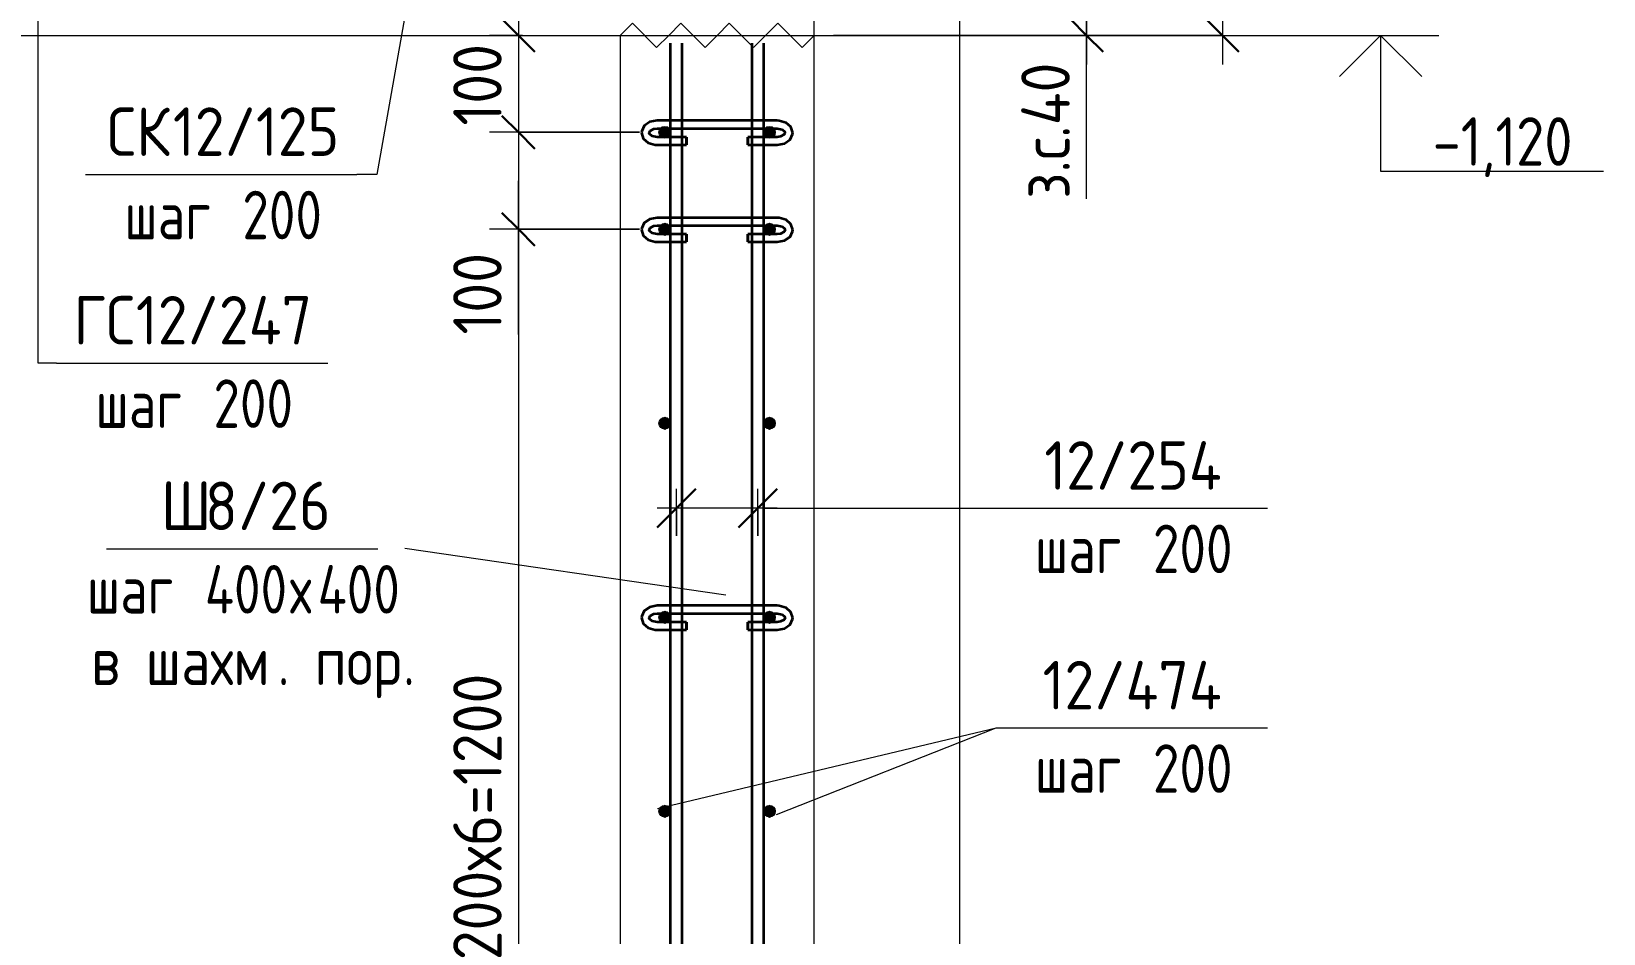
# Model space of a CAD drawing. Header units: millimetres. Extents: x 2384 to 38512, y -3571 to 48684.
# Drawn here: x 9595 to 11217, y -2046 to -1116 of the extents above; entities that cross this region are included whole.
import ezdxf

# ---------------------------------------------------------------- set-up
doc = ezdxf.new("R2010")
doc.units = ezdxf.units.MM
doc.linetypes.add('01 Штриховая _2 мм_', pattern=[3, 2, -1])
for name, color, linetype, lineweight in [('AA_Dim', 7, 'Continuous', 9), ('AA_Dim-20', 7, 'Continuous', 9), ('AA_Oformlenie', 7, 'Continuous', 9), ('AA_Vinoska', 7, 'Continuous', 9), ('AA_Visotnaya otmetka', 7, 'Continuous', 9), ('AF_Lestnica', 7, '01 Штриховая _2 мм_', 9), ('AF_Stena_Опалубка', 253, 'Continuous', 20), ('Gen_Text', 7, 'Continuous', 9), ('KR_Armatura', 7, 'Continuous', 20), ('KR_Armatura_Tonkie', 7, 'Continuous', 20)]:
    doc.layers.add(name, color=color, linetype=linetype, lineweight=lineweight)
doc.styles.add('ISOCPEUR_1', font='isocpeur.ttf', dxfattribs={"width": 0.9, "height": 50})
doc.styles.add('ISOCPEUR_2', font='isocpeur.ttf', dxfattribs={"width": 0.8, "height": 50})
doc.styles.add('ISOCPEUR_3', font='isocpeur.ttf', dxfattribs={"width": 0.85, "height": 50})
doc.dimstyles.new('00_Точн_3_знака__прозр_', dxfattribs={"dimscale": 304.8, "dimtxt": 49.799059, "dimasz": 0.111549, "dimexe": 0.098425, "dimexo": 0.065617, "dimgap": 0.006562, "dimtad": 1, "dimdec": 3, "dimrnd": 0.001, "dimdsep": 46, "dimtxsty": 'ISOCPEUR_1', "dimblk1": 'OBLIQUE', "dimblk2": 'OBLIQUE', "dimsah": 1, "dimcen": 0.09, "dimdle": 0.098425, "dimazin": 0, "dimtfac": 1, "dimtdec": 4, "dimtix": 1, "dimtmove": 1, "dimatfit": 3, "dimfxl": 1, "dimtvp": 1, "dimtolj": 1, "dimtzin": 0, "dimlwd": 18, "dimlwe": 18, "dimarcsym": 2})
doc.dimstyles.new('00_Точн_3_знака__прозр__1', dxfattribs={"dimscale": 304.8, "dimtxt": 49.799059, "dimasz": 0.111549, "dimexe": 0.098425, "dimexo": 0.065617, "dimgap": 0.006562, "dimtad": 1, "dimdec": 3, "dimrnd": 0.001, "dimdsep": 46, "dimtxsty": 'ISOCPEUR_1', "dimblk1": 'OBLIQUE', "dimblk2": 'OBLIQUE', "dimsah": 1, "dimcen": 0.09, "dimdle": 0.098425, "dimazin": 0, "dimtfac": 1, "dimtdec": 4, "dimtix": 1, "dimtmove": 0, "dimatfit": 3, "dimfxl": 1, "dimtvp": 1, "dimtolj": 1, "dimtzin": 0, "dimlwd": 18, "dimlwe": 18, "dimarcsym": 2})
doc.dimstyles.new('10_Раскладка_арматуры_с_засечками', dxfattribs={"dimscale": 304.8, "dimtxt": 0.18, "dimasz": 0.131234, "dimexe": 0.065617, "dimexo": 0, "dimgap": 0, "dimtad": 1, "dimdec": 3, "dimrnd": 0.001, "dimdsep": 46, "dimtxsty": 'ISOCPEUR_2', "dimblk1": 'OBLIQUE', "dimblk2": 'OBLIQUE', "dimsah": 1, "dimcen": 0.09, "dimdle": 0.065617, "dimazin": 0, "dimtfac": 1, "dimtdec": 4, "dimtix": 1, "dimtmove": 0, "dimatfit": 3, "dimfxl": 1, "dimtvp": 1, "dimtolj": 1, "dimtzin": 0, "dimlwd": 18, "dimlwe": 18, "dimarcsym": 2})

# ---------------------------------------------------------------- blocks, each defined once
blk = doc.blocks.new('Лестницы 1 - Лестницы 1-3670290-Сечение 2')
at = {"layer": 'AF_Lestnica', "linetype": 'Continuous', "lineweight": 20}
for p, q in [((5510.1, -1120), (5510.1, -920)), ((3949.5, -1120), (5310.1, -1120))]:
    blk.add_line(p, q, dxfattribs=at)
blk = doc.blocks.new('261_Шпилька массив _НесАрм_РабПлоск_ - 8 А240-3923010-Сечение 2')
at = {"layer": 'KR_Armatura_Tonkie', "lineweight": 35}
for p, q in [((5362.1, -1207.9), (5348.1, -1207.9)), ((5348.1, -1215.9), (5362.1, -1215.9)), ((5374.1, -1207.9), (5362.1, -1207.9)), ((5362.1, -1215.9), (5374.1, -1215.9)), ((5446.1, -1207.9), (5374.1, -1207.9)), ((5374.1, -1215.9), (5446.1, -1215.9)), ((5458.1, -1207.9), (5446.1, -1207.9)), ((5446.1, -1215.9), (5458.1, -1215.9)), ((5472.1, -1207.9), (5458.1, -1207.9)), ((5458.1, -1215.9), (5472.1, -1215.9)), ((5362.1, -1224.9), (5348.1, -1224.9)), ((5374.1, -1224.9), (5362.1, -1224.9)), ((5378.4, -1224.9), (5374.1, -1224.9)), ((5378.4, -1224.9), (5378.4, -1231.7)), ((5378.4, -1226), (5378.4, -1225)), ((5378.4, -1229.8), (5378.4, -1226)), ((5378.4, -1232.7), (5378.4, -1229.9)), ((5378.4, -1231.7), (5378.4, -1232.9)), ((5446.1, -1224.9), (5441.8, -1224.9)), ((5441.8, -1231.7), (5441.8, -1224.9)), ((5441.8, -1225), (5441.8, -1226)), ((5441.8, -1226), (5441.8, -1229.8)), ((5441.8, -1229.9), (5441.8, -1232.7)), ((5441.8, -1232.9), (5441.8, -1231.7)), ((5458.1, -1224.9), (5446.1, -1224.9)), ((5472.1, -1224.9), (5458.1, -1224.9)), ((5348.1, -1232.9), (5362.1, -1232.9)), ((5362.1, -1232.9), (5374.1, -1232.9)), ((5374.1, -1232.9), (5378.4, -1232.9)), ((5441.8, -1232.9), (5446.1, -1232.9)), ((5446.1, -1232.9), (5458.1, -1232.9)), ((5458.1, -1232.9), (5472.1, -1232.9)), ((5362.1, -1308), (5348.1, -1308)), ((5374.1, -1308), (5362.1, -1308)), ((5446.1, -1308), (5374.1, -1308)), ((5458.1, -1308), (5446.1, -1308)), ((5472.1, -1308), (5458.1, -1308)), ((5348.1, -1316), (5362.1, -1316)), ((5362.1, -1325), (5348.1, -1325)), ((5362.1, -1316), (5374.1, -1316)), ((5374.1, -1325), (5362.1, -1325)), ((5374.1, -1316), (5446.1, -1316)), ((5378.4, -1325), (5374.1, -1325)), ((5378.4, -1325), (5378.4, -1331.8)), ((5378.4, -1326.2), (5378.4, -1325.1)), ((5378.4, -1332.8), (5378.4, -1326.2)), ((5446.1, -1325), (5441.8, -1325)), ((5441.8, -1331.8), (5441.8, -1325)), ((5441.8, -1325.1), (5441.8, -1326.2)), ((5441.8, -1326.2), (5441.8, -1332.8)), ((5446.1, -1316), (5458.1, -1316)), ((5458.1, -1325), (5446.1, -1325)), ((5458.1, -1316), (5472.1, -1316)), ((5472.1, -1325), (5458.1, -1325)), ((5348.1, -1333), (5362.1, -1333)), ((5362.1, -1333), (5374.1, -1333)), ((5374.1, -1333), (5378.4, -1333)), ((5378.4, -1331.8), (5378.4, -1333)), ((5441.8, -1333), (5441.8, -1331.8)), ((5441.8, -1333), (5446.1, -1333)), ((5446.1, -1333), (5458.1, -1333)), ((5458.1, -1333), (5472.1, -1333)), ((5362.1, -1708), (5348.1, -1708)), ((5348.1, -1716), (5362.1, -1716)), ((5374.1, -1708), (5362.1, -1708)), ((5362.1, -1716), (5374.1, -1716)), ((5446.1, -1708), (5374.1, -1708)), ((5374.1, -1716), (5446.1, -1716)), ((5458.1, -1708), (5446.1, -1708)), ((5446.1, -1716), (5458.1, -1716)), ((5472.1, -1708), (5458.1, -1708)), ((5458.1, -1716), (5472.1, -1716)), ((5362.1, -1725), (5348.1, -1725)), ((5348.1, -1733), (5362.1, -1733)), ((5374.1, -1725), (5362.1, -1725)), ((5362.1, -1733), (5374.1, -1733)), ((5378.4, -1725), (5374.1, -1725)), ((5374.1, -1733), (5378.4, -1733)), ((5378.4, -1725), (5378.4, -1731.8)), ((5378.4, -1726.2), (5378.4, -1725.1)), ((5378.4, -1732.8), (5378.4, -1726.2)), ((5378.4, -1731.8), (5378.4, -1733)), ((5446.1, -1725), (5441.8, -1725)), ((5441.8, -1731.8), (5441.8, -1725)), ((5441.8, -1725.1), (5441.8, -1726.2)), ((5441.8, -1726.2), (5441.8, -1732.8)), ((5441.8, -1733), (5441.8, -1731.8)), ((5441.8, -1733), (5446.1, -1733)), ((5458.1, -1725), (5446.1, -1725)), ((5446.1, -1733), (5458.1, -1733)), ((5472.1, -1725), (5458.1, -1725)), ((5458.1, -1733), (5472.1, -1733)), ((5362.1, -2108), (5348.1, -2108)), ((5368.1, -2108), (5362.1, -2108)), ((5374.1, -2108), (5368.1, -2108)), ((5446.1, -2108), (5374.1, -2108)), ((5452.1, -2108), (5446.1, -2108)), ((5458.1, -2108), (5452.1, -2108)), ((5472.1, -2108), (5458.1, -2108)), ((5348.1, -2116), (5362.1, -2116)), ((5362.1, -2116), (5368.1, -2116)), ((5368.1, -2116), (5374.1, -2116)), ((5374.1, -2116), (5446.1, -2116)), ((5446.1, -2116), (5452.1, -2116)), ((5452.1, -2116), (5458.1, -2116)), ((5458.1, -2116), (5472.1, -2116)), ((5362.1, -2125), (5348.1, -2125)), ((5348.1, -2133), (5362.1, -2133)), ((5374.1, -2125), (5362.1, -2125)), ((5362.1, -2133), (5374.1, -2133)), ((5378.4, -2125), (5374.1, -2125)), ((5374.1, -2133), (5378.4, -2133)), ((5378.4, -2125), (5378.4, -2131.8)), ((5378.4, -2126.2), (5378.4, -2125.1)), ((5378.4, -2132.8), (5378.4, -2126.2)), ((5378.4, -2131.8), (5378.4, -2133)), ((5446.1, -2125), (5441.8, -2125)), ((5441.8, -2131.8), (5441.8, -2125)), ((5441.8, -2125.1), (5441.8, -2126.2)), ((5441.8, -2126.2), (5441.8, -2132.8)), ((5441.8, -2133), (5441.8, -2131.8)), ((5441.8, -2133), (5446.1, -2133)), ((5458.1, -2125), (5446.1, -2125)), ((5446.1, -2133), (5458.1, -2133)), ((5472.1, -2125), (5458.1, -2125)), ((5458.1, -2133), (5472.1, -2133)), ((5362.1, -2508), (5348.1, -2508)), ((5368.1, -2508), (5362.1, -2508)), ((5374.1, -2508), (5368.1, -2508)), ((5446.1, -2508), (5374.1, -2508)), ((5452.1, -2508), (5446.1, -2508)), ((5458.1, -2508), (5452.1, -2508)), ((5472.1, -2508), (5458.1, -2508)), ((5348.1, -2516), (5362.1, -2516)), ((5362.1, -2525), (5348.1, -2525)), ((5362.1, -2516), (5368.1, -2516)), ((5374.1, -2525), (5362.1, -2525)), ((5368.1, -2516), (5374.1, -2516)), ((5374.1, -2516), (5446.1, -2516)), ((5378.4, -2525), (5374.1, -2525)), ((5378.4, -2525), (5378.4, -2531.8)), ((5378.4, -2526.2), (5378.4, -2525.1)), ((5378.4, -2532.8), (5378.4, -2526.2)), ((5446.1, -2525), (5441.8, -2525)), ((5441.8, -2531.8), (5441.8, -2525)), ((5441.8, -2525.1), (5441.8, -2526.2)), ((5441.8, -2526.2), (5441.8, -2532.8)), ((5446.1, -2516), (5452.1, -2516)), ((5458.1, -2525), (5446.1, -2525)), ((5452.1, -2516), (5458.1, -2516)), ((5458.1, -2516), (5472.1, -2516)), ((5472.1, -2525), (5458.1, -2525)), ((5348.1, -2533), (5362.1, -2533)), ((5362.1, -2533), (5374.1, -2533)), ((5374.1, -2533), (5378.4, -2533)), ((5378.4, -2531.8), (5378.4, -2533)), ((5441.8, -2533), (5441.8, -2531.8)), ((5441.8, -2533), (5446.1, -2533)), ((5446.1, -2533), (5458.1, -2533)), ((5458.1, -2533), (5472.1, -2533))]:
    blk.add_line(p, q, dxfattribs=at)
at = {"layer": 'KR_Armatura_Tonkie', "lineweight": 35, "flags": 128}
for points in [[(5348.1, -1207.9), (5340.5, -1209.3), (5334.9, -1213.2), (5332.2, -1218.8), (5332.1, -1220.4)], [(5340.1, -1220.4), (5341, -1218.4), (5344.8, -1216.3), (5348.1, -1215.9)], [(5488.1, -1220.4), (5486.2, -1214.5), (5481.2, -1210.1), (5473.9, -1208), (5472.1, -1207.9)], [(5472.1, -1215.9), (5477.1, -1217), (5479.7, -1219.2), (5480.1, -1220.4)], [(5332.1, -1220.4), (5333.9, -1226.3), (5338.9, -1230.7), (5346.2, -1232.8), (5348.1, -1232.9)], [(5348.1, -1224.9), (5343, -1223.8), (5340.4, -1221.5), (5340.1, -1220.4)], [(5472.1, -1232.9), (5479.6, -1231.4), (5485.3, -1227.5), (5487.9, -1221.9), (5488.1, -1220.4)], [(5480.1, -1220.4), (5479.1, -1222.4), (5475.3, -1224.4), (5472.1, -1224.9)], [(5348.1, -1308), (5340.5, -1309.5), (5334.9, -1313.4), (5332.2, -1318.9), (5332.1, -1320.5)], [(5488.1, -1320.5), (5486.2, -1314.6), (5481.2, -1310.2), (5473.9, -1308.1), (5472.1, -1308)], [(5332.1, -1320.5), (5333.9, -1326.4), (5338.9, -1330.8), (5346.2, -1332.9), (5348.1, -1333)], [(5340.1, -1320.5), (5341, -1318.5), (5344.8, -1316.4), (5348.1, -1316)], [(5348.1, -1325), (5343, -1323.9), (5340.4, -1321.7), (5340.1, -1320.5)], [(5472.1, -1316), (5477.1, -1317.1), (5479.7, -1319.3), (5480.1, -1320.5)], [(5472.1, -1333), (5479.6, -1331.5), (5485.3, -1327.6), (5487.9, -1322.1), (5488.1, -1320.5)], [(5480.1, -1320.5), (5479.1, -1322.5), (5475.3, -1324.5), (5472.1, -1325)], [(5348.1, -1708), (5340.5, -1709.5), (5334.9, -1713.4), (5332.2, -1718.9), (5332.1, -1720.5)], [(5340.1, -1720.5), (5341, -1718.5), (5344.8, -1716.4), (5348.1, -1716)], [(5488.1, -1720.5), (5486.2, -1714.6), (5481.2, -1710.2), (5473.9, -1708.1), (5472.1, -1708)], [(5472.1, -1716), (5477.1, -1717.1), (5479.7, -1719.3), (5480.1, -1720.5)], [(5332.1, -1720.5), (5333.9, -1726.4), (5338.9, -1730.8), (5346.2, -1732.9), (5348.1, -1733)], [(5348.1, -1725), (5343, -1723.9), (5340.4, -1721.7), (5340.1, -1720.5)], [(5472.1, -1733), (5479.6, -1731.5), (5485.3, -1727.6), (5487.9, -1722.1), (5488.1, -1720.5)], [(5480.1, -1720.5), (5479.1, -1722.5), (5475.3, -1724.5), (5472.1, -1725)], [(5348.1, -2108), (5340.5, -2109.5), (5334.9, -2113.4), (5332.2, -2118.9), (5332.1, -2120.5)], [(5488.1, -2120.5), (5486.2, -2114.6), (5481.2, -2110.2), (5473.9, -2108.1), (5472.1, -2108)], [(5332.1, -2120.5), (5333.9, -2126.4), (5338.9, -2130.8), (5346.2, -2132.9), (5348.1, -2133)], [(5340.1, -2120.5), (5341, -2118.5), (5344.8, -2116.4), (5348.1, -2116)], [(5348.1, -2125), (5343, -2123.9), (5340.4, -2121.7), (5340.1, -2120.5)], [(5472.1, -2116), (5477.1, -2117.1), (5479.7, -2119.3), (5480.1, -2120.5)], [(5472.1, -2133), (5479.6, -2131.5), (5485.3, -2127.6), (5487.9, -2122.1), (5488.1, -2120.5)], [(5480.1, -2120.5), (5479.1, -2122.5), (5475.3, -2124.5), (5472.1, -2125)], [(5348.1, -2508), (5340.5, -2509.5), (5334.9, -2513.4), (5332.2, -2518.9), (5332.1, -2520.5)], [(5488.1, -2520.5), (5486.2, -2514.6), (5481.2, -2510.2), (5473.9, -2508.1), (5472.1, -2508)], [(5332.1, -2520.5), (5333.9, -2526.4), (5338.9, -2530.8), (5346.2, -2532.9), (5348.1, -2533)], [(5340.1, -2520.5), (5341, -2518.5), (5344.8, -2516.4), (5348.1, -2516)], [(5348.1, -2525), (5343, -2523.9), (5340.4, -2521.7), (5340.1, -2520.5)], [(5472.1, -2516), (5477.1, -2517.1), (5479.7, -2519.3), (5480.1, -2520.5)], [(5472.1, -2533), (5479.6, -2531.5), (5485.3, -2527.6), (5487.9, -2522.1), (5488.1, -2520.5)], [(5480.1, -2520.5), (5479.1, -2522.5), (5475.3, -2524.5), (5472.1, -2525)]]:
    blk.add_lwpolyline(points, dxfattribs=at)
blk = doc.blocks.new('011_Прямоугольник обрыва _ЭлУзла_ - 011_Прямоугольник обрыва _ЭлУзла_-3885009-Сечение 2')
at = {"layer": 'AA_Oformlenie'}
blk.add_line((5660.1, -636.6), (5660.1, -2271.5), dxfattribs=at)
blk = doc.blocks.new('Последовательность узлов - 3мм масшт20 маскировка-904226-Сечение 2')
at = {"layer": 'AA_Oformlenie'}
for p, q in [((5310.1, -2570), (5322.6, -2557.5)), ((5347.6, -2582.5), (5322.6, -2557.5)), ((5360.1, -2570), (5372.6, -2557.5)), ((5397.6, -2582.5), (5372.6, -2557.5)), ((5410.1, -2570), (5422.6, -2557.5)), ((5447.6, -2582.5), (5422.6, -2557.5)), ((5460.1, -2570), (5472.6, -2557.5)), ((5497.6, -2582.5), (5472.6, -2557.5)), ((5360.1, -2570), (5347.6, -2582.5)), ((5410.1, -2570), (5397.6, -2582.5)), ((5460.1, -2570), (5447.6, -2582.5)), ((5510.1, -2570), (5497.6, -2582.5))]:
    blk.add_line(p, q, dxfattribs=at)
blk = doc.blocks.new('DIMBLOCK63-Сечение 2')
at = {"layer": 'AA_Dim-20', "lineweight": 18}
for p, q in [((10097.8, -1090), (10097.8, -1220)), ((10101.9, -1120), (10067.8, -1120)), ((10097.8, -1120), (10101.9, -1120)), ((10222.8, -1220), (10067.8, -1220)), ((10097.8, -1220), (10222.8, -1220))]:
    blk.add_line(p, q, dxfattribs=at)
at = {"layer": 'AA_Dim-20', "lineweight": 30}
for p, q in [((10097.8, -1120), (10080.8, -1103)), ((10097.8, -1120), (10114.8, -1137)), ((10097.8, -1220), (10080.8, -1203)), ((10097.8, -1220), (10114.8, -1237))]:
    blk.add_line(p, q, dxfattribs=at)
at = {"layer": 'AA_Dim-20', "color": 0, "lineweight": 18, "insert": (10030.5, -1213.1), "char_height": 50, "width": 103.429, "attachment_point": 1, "rotation": 90, "line_spacing_factor": 1.149209, "style": 'ISOCPEUR_1'}
blk.add_mtext('100', dxfattribs=at)
blk = doc.blocks.new('_Oblique')
at = {"color": 0, "linetype": 'ByBlock', "lineweight": -2}
blk.add_line((-0.5, -0.5), (0.5, 0.5), dxfattribs=at)
blk = doc.blocks.new('DIMBLOCK64-Сечение 2')
at = {"layer": 'AA_Dim-20', "lineweight": 30}
for p, q in [((10097.8, -1220), (10080.8, -1203)), ((10097.8, -1220), (10114.8, -1237)), ((10097.8, -1320), (10080.8, -1303)), ((10097.8, -1320), (10114.8, -1337))]:
    blk.add_line(p, q, dxfattribs=at)
at = {"layer": 'AA_Dim-20', "lineweight": 18}
for p, q in [((10222.8, -1220), (10067.8, -1220)), ((10097.8, -1220), (10097.8, -1320)), ((10097.8, -1220), (10222.8, -1220)), ((10097.8, -1322.3), (10097.8, -1270)), ((10222.8, -1320), (10067.8, -1320)), ((10097.8, -1320), (10222.8, -1320)), ((10097.8, -1428.5), (10097.8, -1322.3))]:
    blk.add_line(p, q, dxfattribs=at)
at = {"layer": 'AA_Dim-20', "color": 0, "lineweight": 18, "insert": (10030.5, -1428.5), "char_height": 50, "width": 103.429, "attachment_point": 1, "rotation": 90, "line_spacing_factor": 1.149209, "style": 'ISOCPEUR_1'}
blk.add_mtext('100', dxfattribs=at)
blk = doc.blocks.new('DIMBLOCK65-Сечение 2')
at = {"layer": 'AA_Dim-20', "lineweight": 30}
for p, q in [((10097.8, -1320), (10080.8, -1303)), ((10097.8, -1320), (10114.8, -1337)), ((10097.8, -2520), (10080.8, -2503)), ((10097.8, -2520), (10114.8, -2537))]:
    blk.add_line(p, q, dxfattribs=at)
at = {"layer": 'AA_Dim-20', "lineweight": 18}
for p, q in [((10222.8, -1320), (10067.8, -1320)), ((10097.8, -1320), (10097.8, -2520)), ((10097.8, -1320), (10222.8, -1320)), ((10222.8, -2520), (10067.8, -2520)), ((10097.8, -2520), (10222.8, -2520))]:
    blk.add_line(p, q, dxfattribs=at)
at = {"layer": 'AA_Dim-20', "color": 0, "lineweight": 18, "insert": (10030.5, -2073.7), "char_height": 50, "width": 368.896, "attachment_point": 1, "rotation": 90, "line_spacing_factor": 1.149209, "style": 'ISOCPEUR_1'}
blk.add_mtext('200х6=1200', dxfattribs=at)
blk = doc.blocks.new('042_М_Арматуры - Диам длина поз _ Комментарий-2260297-Сечение 2')
at = {"layer": 'AA_Vinoska'}
blk.add_line((4565.4, -3269.3), (4845.4, -3269.3), dxfattribs=at)
blk = doc.blocks.new('DIMBLOCK85-Сечение 2')
at = {"layer": 'AA_Dim-20', "lineweight": 30}
for p, q in [((10260.8, -1607.6), (10280.8, -1587.6)), ((10344.8, -1607.6), (10364.8, -1587.6)), ((10260.8, -1607.6), (10240.8, -1627.6)), ((10344.8, -1607.6), (10324.8, -1627.6))]:
    blk.add_line(p, q, dxfattribs=at)
at = {"layer": 'AA_Dim-20', "lineweight": 18}
for p, q in [((10260.8, -1635.9), (10260.8, -1587.6)), ((10344.8, -1635.9), (10344.8, -1587.6)), ((10364.8, -1607.6), (10240.8, -1607.6)), ((10260.8, -1607.6), (10260.8, -1635.9)), ((10344.8, -1607.6), (10344.8, -1635.9))]:
    blk.add_line(p, q, dxfattribs=at)
blk = doc.blocks.new('DIMBLOCK93-Сечение 2')
at = {"layer": 'AA_Dim-20', "lineweight": 30}
for p, q in [((10683.9, -1080), (10666.9, -1063)), ((10683.9, -1080), (10700.9, -1097)), ((10683.9, -1120), (10666.9, -1103)), ((10683.9, -1120), (10700.9, -1137))]:
    blk.add_line(p, q, dxfattribs=at)
at = {"layer": 'AA_Dim-20', "lineweight": 18}
for p, q in [((10392.8, -1080), (10713.9, -1080)), ((10683.9, -1080), (10392.8, -1080)), ((10683.9, -1080), (10683.9, -1150)), ((10683.9, -1117.2), (10683.9, -1100)), ((10683.9, -1288.5), (10683.9, -1117.2)), ((10422.8, -1120), (10713.9, -1120)), ((10683.9, -1120), (10422.8, -1120))]:
    blk.add_line(p, q, dxfattribs=at)
at = {"layer": 'AA_Dim-20', "color": 0, "lineweight": 18, "insert": (10616.5, -1288.5), "char_height": 50, "width": 181.575, "attachment_point": 1, "rotation": 90, "line_spacing_factor": 1.149209, "style": 'ISOCPEUR_1'}
blk.add_mtext('з.с.40', dxfattribs=at)
blk = doc.blocks.new('DIMBLOCK94-Сечение 2')
at = {"layer": 'AA_Dim-20', "lineweight": 18}
for p, q in [((10823.9, -890), (10823.9, -1150)), ((10422.8, -920), (10853.9, -920)), ((10823.9, -920), (10422.8, -920)), ((10422.8, -1120), (10853.9, -1120)), ((10823.9, -1120), (10422.8, -1120))]:
    blk.add_line(p, q, dxfattribs=at)
at = {"layer": 'AA_Dim-20', "lineweight": 30}
for p, q in [((10823.9, -920), (10806.9, -903)), ((10823.9, -920), (10840.9, -937)), ((10823.9, -1120), (10806.9, -1103)), ((10823.9, -1120), (10840.9, -1137))]:
    blk.add_line(p, q, dxfattribs=at)
at = {"layer": 'AA_Dim-20', "color": 0, "lineweight": 18, "insert": (10756.5, -1067.4), "char_height": 50, "width": 113.772, "attachment_point": 1, "rotation": 90, "line_spacing_factor": 1.149209, "style": 'ISOCPEUR_1'}
blk.add_mtext('200', dxfattribs=at)
blk = doc.blocks.new('Высотные отметки - Стрелка вниз высокая-400290-Сечение 2')
at = {"layer": 'AA_Vinoska'}
for p, q in [((6034.4, -1120), (6154.4, -1120)), ((6094.4, -1120), (6052, -1162.4)), ((6094.4, -1120), (6094.4, -1260)), ((6094.4, -1120), (6136.8, -1162.4)), ((6094.4, -1260), (6324.4, -1260))]:
    blk.add_line(p, q, dxfattribs=at)

msp = doc.modelspace()

# ---------------------------------------------------------------- hatches: boundary and pattern name
at = {"layer": 'KR_Armatura'}
h = msp.add_hatch(color=256, dxfattribs=at)
edge = h.paths.add_edge_path()
edge.add_arc((10248.7853, -1219.9998), 6, 0, 360)
for points in [[(10245.7853, -1225.1959), (10251.7853, -1225.1959), (10254.7853, -1219.9998), (10251.7853, -1214.8036), (10245.7853, -1214.8036), (10242.7853, -1219.9998)], [(10357.1454, -1225.1959), (10359.7853, -1225.1959), (10362.7853, -1219.9998), (10359.7853, -1214.8036), (10353.7853, -1214.8036), (10350.7853, -1219.9998), (10353.7853, -1225.1959)], [(10248.7853, -1326), (10253.9815, -1323), (10253.9815, -1317), (10248.7853, -1314), (10243.5892, -1317), (10243.5892, -1323)], [(10248.7853, -1326), (10253.9815, -1323), (10253.9815, -1317), (10248.7853, -1314), (10243.5892, -1317), (10243.5892, -1323)], [(10356.7853, -1326), (10361.9815, -1323), (10361.9815, -1317), (10356.7853, -1314), (10351.5892, -1317), (10351.5892, -1323)], [(10356.7853, -1326), (10361.9815, -1323), (10361.9815, -1317), (10356.7853, -1314), (10351.5892, -1317), (10351.5892, -1323)], [(10248.7853, -1526), (10253.9815, -1523), (10253.9815, -1517), (10248.7853, -1514), (10243.5892, -1517), (10243.5892, -1523)], [(10248.7853, -1526), (10253.9815, -1523), (10253.9815, -1517), (10248.7853, -1514), (10243.5892, -1517), (10243.5892, -1523)], [(10356.7853, -1526), (10361.9815, -1523), (10361.9815, -1517), (10356.7853, -1514), (10351.5892, -1517), (10351.5892, -1523)], [(10356.7853, -1526), (10361.9815, -1523), (10361.9815, -1517), (10356.7853, -1514), (10351.5892, -1517), (10351.5892, -1523)], [(10248.7853, -1726), (10253.9815, -1722.9722), (10253.9815, -1717), (10248.7853, -1714), (10243.5892, -1717), (10243.5892, -1723)], [(10248.7853, -1726), (10253.9815, -1722.9722), (10253.9815, -1717), (10248.7853, -1714), (10243.5892, -1717), (10243.5892, -1723)], [(10356.7853, -1726), (10361.9815, -1722.9722), (10361.9815, -1717), (10356.7853, -1714), (10351.5892, -1717), (10351.5892, -1723)], [(10356.7853, -1726), (10361.9815, -1722.9722), (10361.9815, -1717), (10356.7853, -1714), (10351.5892, -1717), (10351.5892, -1723)], [(10248.7853, -1926), (10253.9815, -1923), (10253.9815, -1917), (10248.7853, -1914), (10243.5892, -1917), (10243.5892, -1923)], [(10248.7853, -1926), (10253.9815, -1923), (10253.9815, -1917), (10248.7853, -1914), (10243.5892, -1917), (10243.5892, -1923)], [(10356.7853, -1926), (10361.9815, -1923), (10361.9815, -1917), (10356.7853, -1914), (10351.5892, -1917), (10351.5892, -1923)], [(10356.7853, -1926), (10361.9815, -1923), (10361.9815, -1917), (10356.7853, -1914), (10351.5892, -1917), (10351.5892, -1923)]]:
    msp.add_hatch(color=256, dxfattribs=at).paths.add_polyline_path(points)
h = msp.add_hatch(color=256, dxfattribs=at)
edge = h.paths.add_edge_path()
edge.add_arc((10356.7853, -1219.9998), 6, 0, 360)
h = msp.add_hatch(color=256, dxfattribs=at)
edge = h.paths.add_edge_path()
edge.add_arc((10248.7853, -1320), 6, 0, 360)
h = msp.add_hatch(color=256, dxfattribs=at)
edge = h.paths.add_edge_path()
edge.add_arc((10248.7853, -1320), 6, 0, 360)
h = msp.add_hatch(color=256, dxfattribs=at)
edge = h.paths.add_edge_path()
edge.add_arc((10356.7853, -1320), 6, 0, 360)
h = msp.add_hatch(color=256, dxfattribs=at)
edge = h.paths.add_edge_path()
edge.add_arc((10356.7853, -1320), 6, 0, 360)
h = msp.add_hatch(color=256, dxfattribs=at)
edge = h.paths.add_edge_path()
edge.add_arc((10248.7853, -1520), 6, 0, 360)
h = msp.add_hatch(color=256, dxfattribs=at)
edge = h.paths.add_edge_path()
edge.add_arc((10248.7853, -1520), 6, 0, 360)
h = msp.add_hatch(color=256, dxfattribs=at)
edge = h.paths.add_edge_path()
edge.add_arc((10356.7853, -1520), 6, 0, 360)
h = msp.add_hatch(color=256, dxfattribs=at)
edge = h.paths.add_edge_path()
edge.add_arc((10356.7853, -1520), 6, 0, 360)
h = msp.add_hatch(color=256, dxfattribs=at)
edge = h.paths.add_edge_path()
edge.add_arc((10248.7853, -1720), 6, 0, 360)
h = msp.add_hatch(color=256, dxfattribs=at)
edge = h.paths.add_edge_path()
edge.add_arc((10248.7853, -1720), 6, 0, 360)
h = msp.add_hatch(color=256, dxfattribs=at)
edge = h.paths.add_edge_path()
edge.add_arc((10356.7853, -1720), 6, 0, 360)
h = msp.add_hatch(color=256, dxfattribs=at)
edge = h.paths.add_edge_path()
edge.add_arc((10356.7853, -1720), 6, 0, 360)
h = msp.add_hatch(color=256, dxfattribs=at)
edge = h.paths.add_edge_path()
edge.add_arc((10248.7853, -1920), 6, 0, 360)
h = msp.add_hatch(color=256, dxfattribs=at)
edge = h.paths.add_edge_path()
edge.add_arc((10248.7853, -1920), 6, 0, 360)
h = msp.add_hatch(color=256, dxfattribs=at)
edge = h.paths.add_edge_path()
edge.add_arc((10356.7853, -1920), 6, 0, 360)
h = msp.add_hatch(color=256, dxfattribs=at)
edge = h.paths.add_edge_path()
edge.add_arc((10356.7853, -1920), 6, 0, 360)

# ---------------------------------------------------------------- linework, layer by layer
at = {"layer": 'AA_Vinoska'}
for p, q in [((9986.264, -1068.1357), (9951.8399, -1263.3582)), ((9602.0908, -1077.7744), (9602.0908, -1457.8167)), ((9951.8399, -1263.3582), (9931.1855, -1263.3582)), ((9602.0908, -1457.8167), (9621.3683, -1457.8167)), ((10349.4063, -1607.5653), (10590.4968, -1607.5653)), ((10311.6493, -1697.3578), (9980.692, -1649.2536)), ((10241.3313, -1917.2419), (10590.4968, -1834.1072)), ((10363.9549, -1923.477), (10590.4968, -1834.1072))]:
    msp.add_line(p, q, dxfattribs=at)
at = {"layer": 'AA_Visotnaya otmetka'}
for q in [(10987.1379, -1119.9998), (9701.825, -1119.9998)]:
    msp.add_line((9701.825, -1119.9998), q, dxfattribs=at)
at = {"layer": 'AF_Stena_Опалубка'}
for p, q in [((10202.7853, -1119.9998), (10202.7853, -2570)), ((10402.7853, -2570), (10402.7853, -1119.9998))]:
    msp.add_line(p, q, dxfattribs=at)
at = {"layer": 'KR_Armatura'}
for p, q in [((10245.7853, -1214.8036), (10242.7853, -1219.9998)), ((10251.7853, -1214.8036), (10245.7853, -1214.8036)), ((10254.7853, -1219.9998), (10251.7853, -1214.8036)), ((10353.7853, -1214.8036), (10350.7853, -1219.9998)), ((10359.7853, -1214.8036), (10353.7853, -1214.8036)), ((10362.7853, -1219.9998), (10359.7853, -1214.8036)), ((10242.7853, -1219.9998), (10245.7853, -1225.1959)), ((10245.7853, -1225.1959), (10251.7853, -1225.1959)), ((10251.7853, -1225.1959), (10254.7853, -1219.9998)), ((10350.7853, -1219.9998), (10353.7853, -1225.1959)), ((10353.7853, -1225.1959), (10357.1454, -1225.1959)), ((10357.1454, -1225.1959), (10359.7853, -1225.1959)), ((10359.7853, -1225.1959), (10362.7853, -1219.9998)), ((10248.7853, -1314), (10243.5892, -1317)), ((10248.7853, -1314), (10243.5892, -1317)), ((10243.5892, -1317), (10243.5892, -1323)), ((10243.5892, -1317), (10243.5892, -1323)), ((10243.5892, -1323), (10248.7853, -1326)), ((10243.5892, -1323), (10248.7853, -1326)), ((10253.9815, -1317), (10248.7853, -1314)), ((10253.9815, -1317), (10248.7853, -1314)), ((10248.7853, -1326), (10253.9815, -1323)), ((10248.7853, -1326), (10253.9815, -1323)), ((10253.9815, -1323), (10253.9815, -1317)), ((10253.9815, -1323), (10253.9815, -1317)), ((10356.7853, -1314), (10351.5892, -1317)), ((10356.7853, -1314), (10351.5892, -1317)), ((10351.5892, -1317), (10351.5892, -1323)), ((10351.5892, -1317), (10351.5892, -1323)), ((10351.5892, -1323), (10356.7853, -1326)), ((10351.5892, -1323), (10356.7853, -1326)), ((10361.9815, -1317), (10356.7853, -1314)), ((10361.9815, -1317), (10356.7853, -1314)), ((10356.7853, -1326), (10361.9815, -1323)), ((10356.7853, -1326), (10361.9815, -1323)), ((10361.9815, -1323), (10361.9815, -1317)), ((10361.9815, -1323), (10361.9815, -1317)), ((10248.7853, -1514), (10243.5892, -1517)), ((10248.7853, -1514), (10243.5892, -1517)), ((10243.5892, -1517), (10243.5892, -1523)), ((10243.5892, -1517), (10243.5892, -1523)), ((10243.5892, -1523), (10248.7853, -1526)), ((10243.5892, -1523), (10248.7853, -1526)), ((10253.9815, -1517), (10248.7853, -1514)), ((10253.9815, -1517), (10248.7853, -1514)), ((10248.7853, -1526), (10253.9815, -1523)), ((10248.7853, -1526), (10253.9815, -1523)), ((10253.9815, -1523), (10253.9815, -1517)), ((10253.9815, -1523), (10253.9815, -1517)), ((10356.7853, -1514), (10351.5892, -1517)), ((10356.7853, -1514), (10351.5892, -1517)), ((10351.5892, -1517), (10351.5892, -1523)), ((10351.5892, -1517), (10351.5892, -1523)), ((10351.5892, -1523), (10356.7853, -1526)), ((10351.5892, -1523), (10356.7853, -1526)), ((10361.9815, -1517), (10356.7853, -1514)), ((10361.9815, -1517), (10356.7853, -1514)), ((10356.7853, -1526), (10361.9815, -1523)), ((10356.7853, -1526), (10361.9815, -1523)), ((10361.9815, -1523), (10361.9815, -1517)), ((10361.9815, -1523), (10361.9815, -1517)), ((10248.7853, -1714), (10243.5892, -1717)), ((10248.7853, -1714), (10243.5892, -1717)), ((10243.5892, -1717), (10243.5892, -1723)), ((10243.5892, -1717), (10243.5892, -1723)), ((10253.9815, -1717), (10248.7853, -1714)), ((10253.9815, -1717), (10248.7853, -1714)), ((10253.9815, -1722.9722), (10253.9815, -1717)), ((10253.9815, -1722.9722), (10253.9815, -1717)), ((10356.7853, -1714), (10351.5892, -1717)), ((10356.7853, -1714), (10351.5892, -1717)), ((10351.5892, -1717), (10351.5892, -1723)), ((10351.5892, -1717), (10351.5892, -1723)), ((10361.9815, -1717), (10356.7853, -1714)), ((10361.9815, -1717), (10356.7853, -1714)), ((10361.9815, -1722.9722), (10361.9815, -1717)), ((10361.9815, -1722.9722), (10361.9815, -1717)), ((10243.5892, -1723), (10248.7853, -1726)), ((10243.5892, -1723), (10248.7853, -1726)), ((10248.7853, -1726), (10253.9815, -1722.9722)), ((10248.7853, -1726), (10253.9815, -1722.9722)), ((10351.5892, -1723), (10356.7853, -1726)), ((10351.5892, -1723), (10356.7853, -1726)), ((10356.7853, -1726), (10361.9815, -1722.9722)), ((10356.7853, -1726), (10361.9815, -1722.9722)), ((10248.7853, -1914), (10243.5892, -1917)), ((10248.7853, -1914), (10243.5892, -1917)), ((10243.5892, -1917), (10243.5892, -1923)), ((10243.5892, -1917), (10243.5892, -1923)), ((10243.5892, -1923), (10248.7853, -1926)), ((10243.5892, -1923), (10248.7853, -1926)), ((10253.9815, -1917), (10248.7853, -1914)), ((10253.9815, -1917), (10248.7853, -1914)), ((10248.7853, -1926), (10253.9815, -1923)), ((10248.7853, -1926), (10253.9815, -1923)), ((10253.9815, -1923), (10253.9815, -1917)), ((10253.9815, -1923), (10253.9815, -1917)), ((10356.7853, -1914), (10351.5892, -1917)), ((10356.7853, -1914), (10351.5892, -1917)), ((10351.5892, -1917), (10351.5892, -1923)), ((10351.5892, -1917), (10351.5892, -1923)), ((10351.5892, -1923), (10356.7853, -1926)), ((10351.5892, -1923), (10356.7853, -1926)), ((10361.9815, -1917), (10356.7853, -1914)), ((10361.9815, -1917), (10356.7853, -1914)), ((10356.7853, -1926), (10361.9815, -1923)), ((10356.7853, -1926), (10361.9815, -1923)), ((10361.9815, -1923), (10361.9815, -1917)), ((10361.9815, -1923), (10361.9815, -1917))]:
    msp.add_line(p, q, dxfattribs=at)
for centre in [(10248.7853, -1219.9998), (10356.7853, -1219.9998), (10248.7853, -1320), (10248.7853, -1320), (10356.7853, -1320), (10356.7853, -1320), (10248.7853, -1520), (10248.7853, -1520), (10356.7853, -1520), (10356.7853, -1520), (10248.7853, -1720), (10248.7853, -1720), (10356.7853, -1720), (10356.7853, -1720), (10248.7853, -1920), (10248.7853, -1920), (10356.7853, -1920), (10356.7853, -1920)]:
    msp.add_circle(centre, 6, dxfattribs=at)
at = {"layer": 'KR_Armatura_Tonkie', "lineweight": 35}
for p, q in [((10254.7853, -2562), (10254.7853, -1127.9998)), ((10266.7853, -2562), (10266.7853, -1127.9998)), ((10338.7853, -2562), (10338.7853, -1127.9998)), ((10350.7853, -2562), (10350.7853, -1127.9998))]:
    msp.add_line(p, q, dxfattribs=at)

# ---------------------------------------------------------------- block references
at = {"layer": 'AA_Oformlenie'}
for name, p in [('011_Прямоугольник обрыва _ЭлУзла_ - 011_Прямоугольник обрыва _ЭлУзла_-3885009-Сечение 2', (4892.7237, 0)), ('Последовательность узлов - 3мм масшт20 маскировка-904226-Сечение 2', (4892.7237, 1450.0002))]:
    msp.add_blockref(name, p, dxfattribs=at)
at = {"layer": 'AA_Vinoska'}
for name, p in [('Высотные отметки - Стрелка вниз высокая-400290-Сечение 2', (4892.7237, 0)), ('042_М_Арматуры - Диам длина поз _ Комментарий-2260297-Сечение 2', (5085.7565, 2005.91)), ('042_М_Арматуры - Диам длина поз _ Комментарий-2260297-Сечение 2', (5055.9394, 1811.4515)), ('042_М_Арматуры - Диам длина поз _ Комментарий-2260297-Сечение 2', (6025.0679, 1661.7029)), ('042_М_Арматуры - Диам длина поз _ Комментарий-2260297-Сечение 2', (5107.3903, 1620.0147)), ('042_М_Арматуры - Диам длина поз _ Комментарий-2260297-Сечение 2', (6025.0679, 1435.161)), ('042_М_Арматуры - Диам длина поз _ Комментарий-2260297-Сечение 2', (6025.0679, 1435.161))]:
    msp.add_blockref(name, p, dxfattribs=at)
at = {"layer": 'AF_Lestnica', "linetype": 'Continuous', "lineweight": 20}
msp.add_blockref('Лестницы 1 - Лестницы 1-3670290-Сечение 2', (4892.7237, 0), dxfattribs=at)
at = {"layer": 'KR_Armatura_Tonkie', "lineweight": 35}
msp.add_blockref('261_Шпилька массив _НесАрм_РабПлоск_ - 8 А240-3923010-Сечение 2', (4892.7237, 0), dxfattribs=at)

# ---------------------------------------------------------------- texts
at = {"layer": 'AA_Vinoska', "char_height": 50, "attachment_point": 1}
for s, insert, width, style in [('СК', (9673.4783, -1194.2762), 82.253137, 'ISOCPEUR_1'), ('12/125', (9741.3439, -1194.2762), 210.683475, 'ISOCPEUR_1'), (' 200', (9787.5266, -1280.2572), 133.4008, 'ISOCPEUR_2'), ('шаг', (9691.2183, -1280.2572), 116.7257, 'ISOCPEUR_2'), ('ГС', (9638.8912, -1388.7347), 77.924025, 'ISOCPEUR_1'), ('12/247', (9703.1849, -1388.7347), 226.556887, 'ISOCPEUR_1'), (' 200', (9757.7095, -1474.7157), 133.4008, 'ISOCPEUR_2'), ('шаг', (9661.4012, -1474.7157), 116.7257, 'ISOCPEUR_2'), ('12/254', (10640.2396, -1538.4832), 226.556887, 'ISOCPEUR_1'), ('\\fISOCPEUR|b0|i0|c204|p34|;\\W.9;Ш', (9729.132, -1580.1715), 54.835425, 'ISOCPEUR_1'), ('8/26', (9774.3758, -1580.1715), 155.84805, 'ISOCPEUR_1'), (' 200', (10726.838, -1624.4643), 133.4008, 'ISOCPEUR_2'), ('шаг', (10630.5296, -1624.4643), 116.7257, 'ISOCPEUR_2'), (' 400', (9748.8404, -1666.1525), 137.2489, 'ISOCPEUR_2'), ('400', (9890.657, -1666.1525), 107.7468, 'ISOCPEUR_2'), ('шаг', (9652.532, -1666.1525), 116.7257, 'ISOCPEUR_2'), ('\\fISOCPEUR|b0|i0|c204|p34|;\\W.8;х', (9862.082, -1666.1525), 34.6329, 'ISOCPEUR_2'), ('12/474', (10638.4396, -1765.0252), 230.886, 'ISOCPEUR_1'), ('12/474', (10638.4396, -1765.0252), 230.886, 'ISOCPEUR_1'), (' 200', (10726.838, -1851.0062), 133.4008, 'ISOCPEUR_2'), ('шаг', (10630.5296, -1851.0062), 116.7257, 'ISOCPEUR_2')]:
    msp.add_mtext(s, dxfattribs=dict(at, insert=insert, width=width, style=style))
at = {"layer": 'AA_Visotnaya otmetka', "insert": (11040.934, -1204.4444), "char_height": 50, "width": 173.289332, "attachment_point": 1, "line_spacing_factor": 1.149209, "style": 'ISOCPEUR_3'}
msp.add_mtext('-1,120', dxfattribs=at)
at = {"layer": 'Gen_Text', "char_height": 50, "attachment_point": 1, "style": 'ISOCPEUR_3'}
for s, insert, width in [('\\fISOCPEUR|b0|i0|c204|p34|;\\W.85; ', (9687.4146, -1739.8754), 31.345981), ('\\fISOCPEUR|b0|i0|c204|p34|;\\W.85;в', (9657.0536, -1739.8754), 36.797456), ('шахм', (9713.2776, -1739.8754), 164.907119), ('пор', (9887.5719, -1739.8754), 110.392369), ('. ', (9849.3396, -1739.8754), 46.337538), ('\\fISOCPEUR|b0|i0|c204|p34|;\\W.85;.', (9978.6547, -1739.8754), 14.991556)]:
    msp.add_mtext(s, dxfattribs=dict(at, insert=insert, width=width))

# ---------------------------------------------------------------- dimensions: what is measured, and where the dimension line sits
at = {"layer": 'AA_Dim', "lineweight": 18}
for base, p1, p2, override, picture, middle in [((10823.8685, -1119.9998), (10402.7853, -919.9998), (10402.7853, -1119.9998), {"dimpost": '<>', "dimfxl": 200}, 'DIMBLOCK94-Сечение 2', (10796.8685, -1019.9998)), ((10097.8247, -1219.9998), (10121.8663, -1119.9998), (10242.7853, -1219.9998), {"dimpost": '<>', "dimfxl": 156.912081}, 'DIMBLOCK63-Сечение 2', (10070.8247, -1169.9998)), ((10097.8247, -2520), (10242.7853, -1320), (10242.7853, -2520), {"dimpost": '200х6=<>', "dimfxl": 1200}, 'DIMBLOCK65-Сечение 2', (10070.8247, -1920))]:
    dim = msp.add_linear_dim(base=base, p1=p1, p2=p2, angle=90, dimstyle='00_Точн_3_знака__прозр__1', override=override, dxfattribs=at)
    dim.commit()
    dim.dimension.update_dxf_attribs({"geometry": picture, "text_midpoint": middle})
for base, p1, p2, override, picture, middle in [((10683.8685, -1119.9998), (10372.7853, -1079.9998), (10402.7853, -1119.9998), {"dimpost": 'з.с.<>', "dimfxl": 50}, 'DIMBLOCK93-Сечение 2', (10649.879, -1197.7313)), ((10097.8247, -1320), (10242.7853, -1219.9998), (10242.7853, -1320), {"dimpost": '<>', "dimfxl": 100.000237}, 'DIMBLOCK64-Сечение 2', (10063.8352, -1376.7409))]:
    dim = msp.add_linear_dim(base=base, p1=p1, p2=p2, angle=90, dimstyle='00_Точн_3_знака__прозр_', override=override, dxfattribs=at)
    dim.commit()
    dim.dimension.update_dxf_attribs({"geometry": picture, "text_midpoint": middle, "dimtype": 160, "text_rotation": 90})
dim = msp.add_linear_dim(base=(10260.7853, -1607.5776), p1=(10344.7853, -1635.8619), p2=(10260.7853, -1635.8619), dimstyle='10_Раскладка_арматуры_с_засечками', override={"dimpost": '<>', "dimfxl": 84}, dxfattribs=at)
dim.commit()
dim.dimension.update_dxf_attribs({"geometry": 'DIMBLOCK85-Сечение 2', "text_midpoint": (10302.7853, -1582.5776)})

doc.saveas('drawing.dxf')
